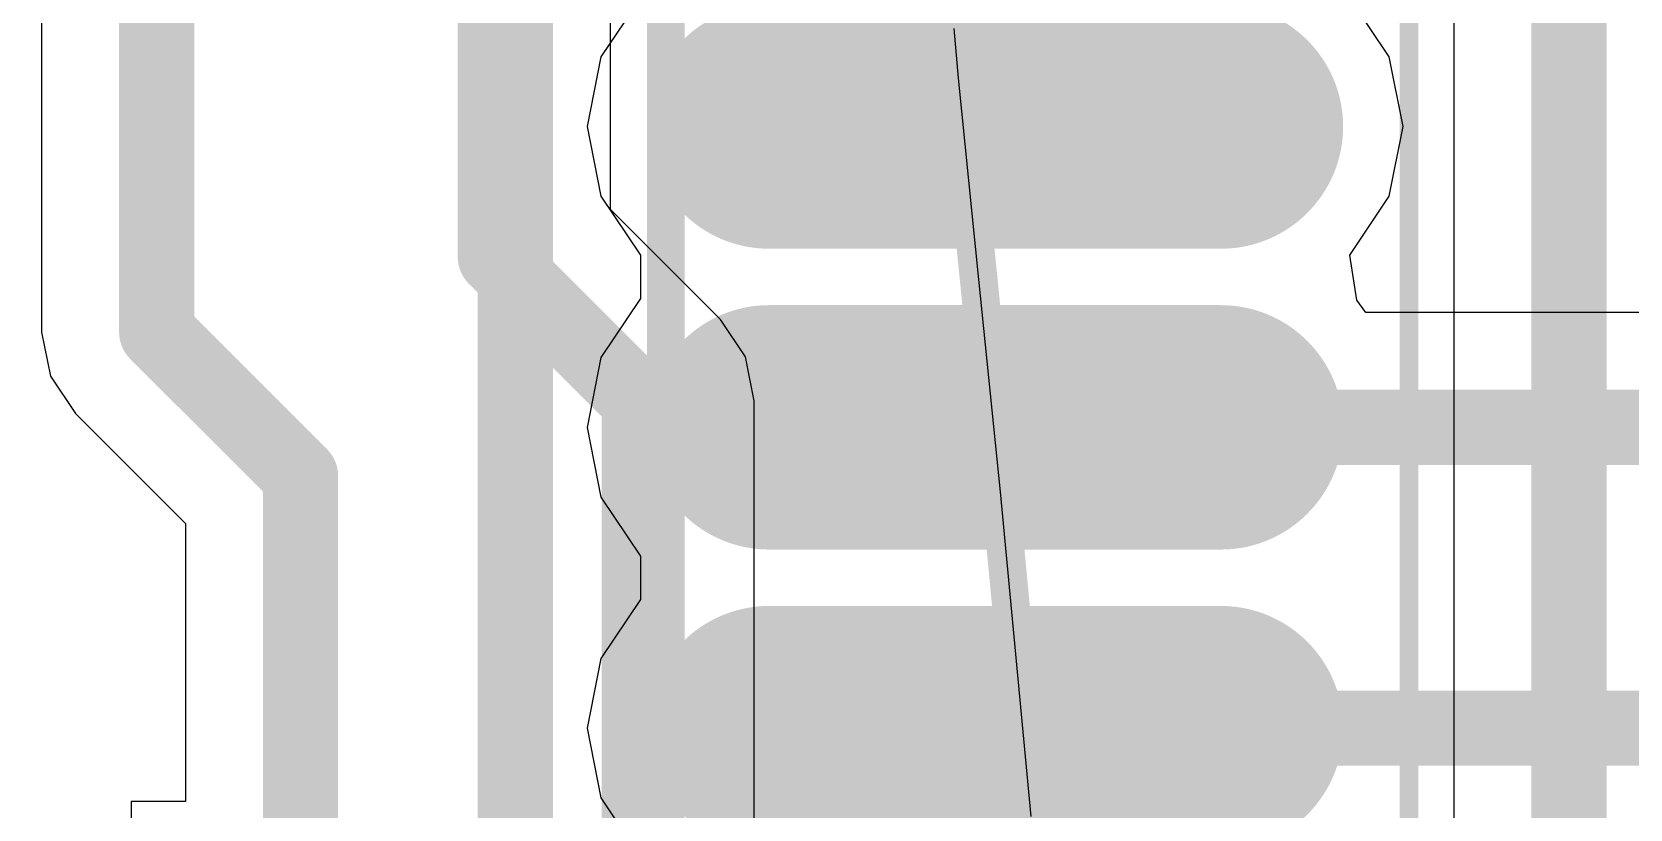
# Model space of a CAD drawing. Header units: inches. Extents: x -52 to 109, y 0 to 35.
# Drawn here: x 70.915 to 75.162, y 13.585 to 15.652 of the extents above; entities that cross this region are included whole.
import ezdxf

# ---------------------------------------------------------------- set-up
doc = ezdxf.new("R2010")
doc.units = ezdxf.units.IN
for name, color, linetype in [('Bottom 3D Body', 216, 'Continuous'), ('Bottom Courtyard', 56, 'Continuous'), ('Bottom Layer', 5, 'Continuous'), ('Bottom Overlay', 54, 'Continuous'), ('Bottom Paste', 16, 'Continuous'), ('Bottom Solder', 6, 'Continuous'), ('Mechanical 4', 56, 'Continuous'), ('Top Layer', 1, 'Continuous'), ('Top Overlay', 2, 'Continuous')]:
    doc.layers.add(name, color=color, linetype=linetype)

# ---------------------------------------------------------------- blocks, each defined once
blk = doc.blocks.new('TQFP80P1200X1200X120_44N_B_447')
at = {"layer": 'Bottom Layer'}
h = blk.add_hatch(color=5, dxfattribs=at)
edge = h.paths.add_edge_path()
edge.add_arc((-3.19999868, 5.27498564), 0.27499818, 180, 360)
edge.add_line((-2.9250005, 5.27498564), (-2.9250005, 6.47498832))
edge.add_arc((-3.19999868, 6.47498832), 0.27499818, 0, 180)
edge.add_line((-3.47499686, 6.47498832), (-3.47499686, 5.27498564))
h = blk.add_hatch(color=5, dxfattribs=at)
edge = h.paths.add_edge_path()
edge.add_arc((-2.40000028, 5.27498564), 0.27499818, 180, 360)
edge.add_line((-2.1250021, 5.27498564), (-2.1250021, 6.47498832))
edge.add_arc((-2.40000028, 6.47498832), 0.27499818, 0, 180)
edge.add_line((-2.674998459999999, 6.47498832), (-2.674998459999999, 5.27498564))
h = blk.add_hatch(color=5, dxfattribs=at)
edge = h.paths.add_edge_path()
edge.add_arc((-1.60000188, 5.27498564), 0.27499818, 180, 360)
edge.add_line((-1.3250037, 5.27498564), (-1.3250037, 6.47498832))
edge.add_arc((-1.60000188, 6.47498832), 0.27499818, 0, 180)
edge.add_line((-1.87500006, 6.47498832), (-1.87500006, 5.27498564))
at = {"layer": 'Bottom Paste'}
h = blk.add_hatch(color=16, dxfattribs=at)
edge = h.paths.add_edge_path()
edge.add_arc((-3.19999868, 5.27498564), 0.27499818, 180, 360)
edge.add_line((-2.9250005, 5.27498564), (-2.9250005, 6.47498832))
edge.add_arc((-3.19999868, 6.47498832), 0.27499818, 0, 180)
edge.add_line((-3.47499686, 6.47498832), (-3.47499686, 5.27498564))
h = blk.add_hatch(color=16, dxfattribs=at)
edge = h.paths.add_edge_path()
edge.add_arc((-2.40000028, 5.27498564), 0.27499818, 180, 360)
edge.add_line((-2.1250021, 5.27498564), (-2.1250021, 6.47498832))
edge.add_arc((-2.40000028, 6.47498832), 0.27499818, 0, 180)
edge.add_line((-2.674998459999999, 6.47498832), (-2.674998459999999, 5.27498564))
h = blk.add_hatch(color=16, dxfattribs=at)
edge = h.paths.add_edge_path()
edge.add_arc((-1.60000188, 5.27498564), 0.27499818, 180, 360)
edge.add_line((-1.3250037, 5.27498564), (-1.3250037, 6.47498832))
edge.add_arc((-1.60000188, 6.47498832), 0.27499818, 0, 180)
edge.add_line((-1.87500006, 6.47498832), (-1.87500006, 5.27498564))
at = {"layer": 'Bottom Solder'}
h = blk.add_hatch(color=6, dxfattribs=at)
edge = h.paths.add_edge_path()
edge.add_arc((-3.19999868, 5.27498564), 0.32499808, 180, 360)
edge.add_line((-2.8750006, 5.27498564), (-2.8750006, 6.47498832))
edge.add_arc((-3.19999868, 6.47498832), 0.32499808, 0, 180)
edge.add_line((-3.52499676, 6.47498832), (-3.52499676, 5.27498564))
h = blk.add_hatch(color=6, dxfattribs=at)
edge = h.paths.add_edge_path()
edge.add_arc((-2.40000028, 5.27498564), 0.32499808, 180, 360)
edge.add_line((-2.0750022, 5.27498564), (-2.0750022, 6.47498832))
edge.add_arc((-2.40000028, 6.47498832), 0.32499808, 0, 180)
edge.add_line((-2.724998359999999, 6.47498832), (-2.724998359999999, 5.27498564))
h = blk.add_hatch(color=6, dxfattribs=at)
edge = h.paths.add_edge_path()
edge.add_arc((-1.60000188, 5.27498564), 0.32499808, 180, 360)
edge.add_line((-1.2750038, 5.27498564), (-1.2750038, 6.47498832))
edge.add_arc((-1.60000188, 6.47498832), 0.32499808, 0, 180)
edge.add_line((-1.92499996, 6.47498832), (-1.92499996, 5.27498564))
at = {"layer": 'Bottom 3D Body'}
blk.add_lwpolyline([(4.999984919999999, 5.00000778, 0.0999998, 0.0999998, 0), (-4.99999508, 5.00000778, 0.0999998, 0.0999998, 0)], format="xyseb", dxfattribs=at)
at = {"layer": 'Bottom Courtyard'}
blk.add_lwpolyline([(6.97498732, 6.975010179999999, 0.0499999, 0.0499999, 0), (-6.97499748, 6.975010179999999, 0.0499999, 0.0499999, 0)], format="xyseb", dxfattribs=at)
at = {"layer": 'Bottom Overlay'}
blk.add_lwpolyline([(4.59998572, 4.60000858, 0.1999996, 0.1999996, 0), (-4.59999588, 4.60000858, 0.1999996, 0.1999996, 0)], format="xyseb", dxfattribs=at)

msp = doc.modelspace()

# ---------------------------------------------------------------- linework, layer by layer
at = {"layer": 'Bottom Layer'}
for p, q in [((72.5325321, 15.74245264), (72.42754882, 15.58533586)), ((74.52242906, 15.58533586), (74.41744578, 15.74245264)), ((72.42754882, 15.58533586), (72.39068326, 15.39999968)), ((74.55929462, 15.39999968), (74.52242906, 15.58533586)), ((72.39068326, 15.39999968), (72.42754882, 15.2146635)), ((74.52242906, 15.2146635), (74.55929462, 15.39999968)), ((72.42754882, 15.2146635), (72.5325321, 15.05754672)), ((74.41744578, 15.05754672), (74.52242906, 15.2146635)), ((72.5325321, 15.05754672), (72.5325321, 14.94245424)), ((74.43672946, 14.93788478), (74.41744578, 15.05754672)), ((72.5325321, 14.94245424), (72.42754882, 14.78533746)), ((74.46045559999999, 14.90587824), (74.43672946, 14.93788478)), ((77.89998898, 14.90587824), (74.46045559999999, 14.90587824)), ((72.42754882, 14.78533746), (72.39068326, 14.60000128)), ((72.39068326, 14.60000128), (72.42754882, 14.4146651)), ((72.42754882, 14.4146651), (72.5325321, 14.25754832)), ((72.5325321, 14.25754832), (72.5325321, 14.14245584)), ((72.5325321, 14.14245584), (72.42754882, 13.98533906)), ((72.42754882, 13.98533906), (72.39068326, 13.80000288)), ((72.39068326, 13.80000288), (72.42754882, 13.6146667)), ((72.42754882, 13.6146667), (72.5325321, 13.45754992))]:
    msp.add_line(p, q, dxfattribs=at)
for points in [[(73.47498893999999, 14.60000128, 0.1999996, 0.1999996, 0), (77.90000168, 14.60000128, 0.1999996, 0.1999996, 0)], [(73.47498893999999, 13.80000288, 0.1999996, 0.1999996, 0), (78.10000127999999, 13.80000288, 0.1999996, 0.1999996, 0)]]:
    msp.add_lwpolyline(points, format="xyseb", dxfattribs=at)
for points in [[(73.42498904, 14.60000128, 0.0999998, 0.0999998, 1), (73.52498884, 14.60000128, 0.0999998, 0.0999998, 1)], [(73.42498904, 13.80000288, 0.0999998, 0.0999998, 1), (73.52498884, 13.80000288, 0.0999998, 0.0999998, 1)]]:
    msp.add_lwpolyline(points, format="xyseb", close=True, dxfattribs=at)
at = {"layer": 'Mechanical 4'}
for points in [[(73.37716083999999, 15.52836366, 0.0999998, 0.0999998, -0.007942593329929968), (73.2995486, 16.58167118, 0.0999998, 0.0999998, 0)], [(73.37716083999999, 15.5283662, 0.0999998, 0.0999998, 0), (73.43152445999999, 14.99312978, 0.0999998, 0.0999998, 0)], [(73.43152445999999, 14.99312978, 0.0999998, 0.0999998, 0), (73.48843316, 14.42804074, 0.0999998, 0.0999998, 0)], [(73.48843316, 14.42804074, 0.0999998, 0.0999998, 0), (73.66803402, 12.53764574, 0.0999998, 0.0999998, 0)], [(71.80371212, 7.4112501, 0.0999998, 0.0999998, -0.03535707764190824), (70.82243645999999, 13.66041718, 0.0999998, 0.0999998, 0)]]:
    msp.add_lwpolyline(points, format="xyseb", dxfattribs=at)
for points in [[(73.35216215999999, 15.5283662, 0.0499999, 0.0499999, 1), (73.40215952, 15.5283662, 0.0499999, 0.0499999, 1)], [(73.35216215999999, 15.52836366, 0.0499999, 0.0499999, 1), (73.40215952, 15.52836366, 0.0499999, 0.0499999, 1)], [(73.40652578, 14.99312978, 0.0499999, 0.0499999, 1), (73.45652314, 14.99312978, 0.0499999, 0.0499999, 1)], [(73.40652578, 14.99312978, 0.0499999, 0.0499999, 1), (73.45652314, 14.99312978, 0.0499999, 0.0499999, 1)], [(73.46343448, 14.42804074, 0.0499999, 0.0499999, 1), (73.51343184, 14.42804074, 0.0499999, 0.0499999, 1)], [(73.46343448, 14.42804074, 0.0499999, 0.0499999, 1), (73.51343184, 14.42804074, 0.0499999, 0.0499999, 1)]]:
    msp.add_lwpolyline(points, format="xyseb", close=True, dxfattribs=at)
at = {"layer": 'Top Layer'}
for p, q in [((74.6941229, 18.2999888), (74.6941229, 11.9817261)), ((72.45290564, 15.17967246), (72.45290564, 15.99399392)), ((70.94115097999999, 15.92343272), (70.94115097999999, 14.85298528)), ((72.74541457999999, 14.88716098), (72.45290564, 15.17967246)), ((72.7454222, 14.8871559), (72.74541457999999, 14.88716098)), ((72.81172636, 14.78792064), (72.7454222, 14.8871559)), ((70.94115097999999, 14.85298528), (70.94114843999999, 14.85297258)), ((70.94114843999999, 14.85297258), (70.96443516, 14.73591922)), ((72.83501054, 14.67086728), (72.81172636, 14.78792064)), ((70.96443516, 14.73591922), (71.03073932, 14.63668396)), ((72.83501054, 13.47931772), (72.83501054, 14.67086728)), ((71.03073932, 14.63668396), (71.32325587999999, 14.34416994)), ((71.32325587999999, 14.34416994), (71.32325587999999, 13.60486484)), ((71.32325587999999, 13.60486484), (71.17913374, 13.60486484)), ((71.17913374, 13.60486484), (71.17913374, 12.40486724))]:
    msp.add_line(p, q, dxfattribs=at)
for points in [[(74.99999986, 5.500001699999999, 0.1999996, 0.1999996, 0), (74.99999986, 18.3000015, 0.1999996, 0.1999996, 0)], [(71.24702794, 14.85297258, 0.1999996, 0.1999996, 0), (71.24702794, 16.4684456, 0.1999996, 0.1999996, 0)], [(72.14702867999999, 15.05297218, 0.1999996, 0.1999996, 0), (72.14702867999999, 16.4684456, 0.1999996, 0.1999996, 0)], [(72.14702867999999, 15.05297218, 0.1999996, 0.1999996, 0), (72.52913357999999, 14.67086728, 0.1999996, 0.1999996, 0)], [(71.24702794, 14.85297258, 0.1999996, 0.1999996, 0), (71.62913284, 14.47086768, 0.1999996, 0.1999996, 0)], [(72.52913357999999, 13.00486604, 0.1999996, 0.1999996, 0), (72.52913357999999, 14.67086728, 0.1999996, 0.1999996, 0)], [(71.62913284, 13.00486604, 0.1999996, 0.1999996, 0), (71.62913284, 14.47086768, 0.1999996, 0.1999996, 0)]]:
    msp.add_lwpolyline(points, format="xyseb", dxfattribs=at)
for points in [[(72.09702878, 15.05297218, 0.0999998, 0.0999998, 1), (72.19702858, 15.05297218, 0.0999998, 0.0999998, 1)], [(72.09702878, 15.05297218, 0.0999998, 0.0999998, 1), (72.19702858, 15.05297218, 0.0999998, 0.0999998, 1)], [(71.19702803999999, 14.85297258, 0.0999998, 0.0999998, 1), (71.29702784, 14.85297258, 0.0999998, 0.0999998, 1)], [(71.19702803999999, 14.85297258, 0.0999998, 0.0999998, 1), (71.29702784, 14.85297258, 0.0999998, 0.0999998, 1)], [(72.47913367999999, 14.67086728, 0.0999998, 0.0999998, 1), (72.57913348, 14.67086728, 0.0999998, 0.0999998, 1)], [(72.47913367999999, 14.67086728, 0.0999998, 0.0999998, 1), (72.57913348, 14.67086728, 0.0999998, 0.0999998, 1)], [(71.57913294, 14.47086768, 0.0999998, 0.0999998, 1), (71.67913274, 14.47086768, 0.0999998, 0.0999998, 1)], [(71.57913294, 14.47086768, 0.0999998, 0.0999998, 1), (71.67913274, 14.47086768, 0.0999998, 0.0999998, 1)]]:
    msp.add_lwpolyline(points, format="xyseb", close=True, dxfattribs=at)
at = {"layer": 'Top Overlay'}
for p, q in [((73.36536761999999, 15.66034714), (73.3768916, 15.52884372)), ((73.3768916, 15.52884372), (73.3768916, 15.52884626)), ((73.3768916, 15.52884626), (73.43124759999999, 14.99348284)), ((73.43124759999999, 14.99348284), (73.4881436, 14.42808392)), ((73.4881436, 14.42808392), (73.57010686, 13.56486746))]:
    msp.add_line(p, q, dxfattribs=at)

# ---------------------------------------------------------------- block references
at = {"rotation": 270}
msp.add_blockref('TQFP80P1200X1200X120_44N_B_447', (67.60000196, 12.200001), dxfattribs=at)

doc.saveas('drawing.dxf')
